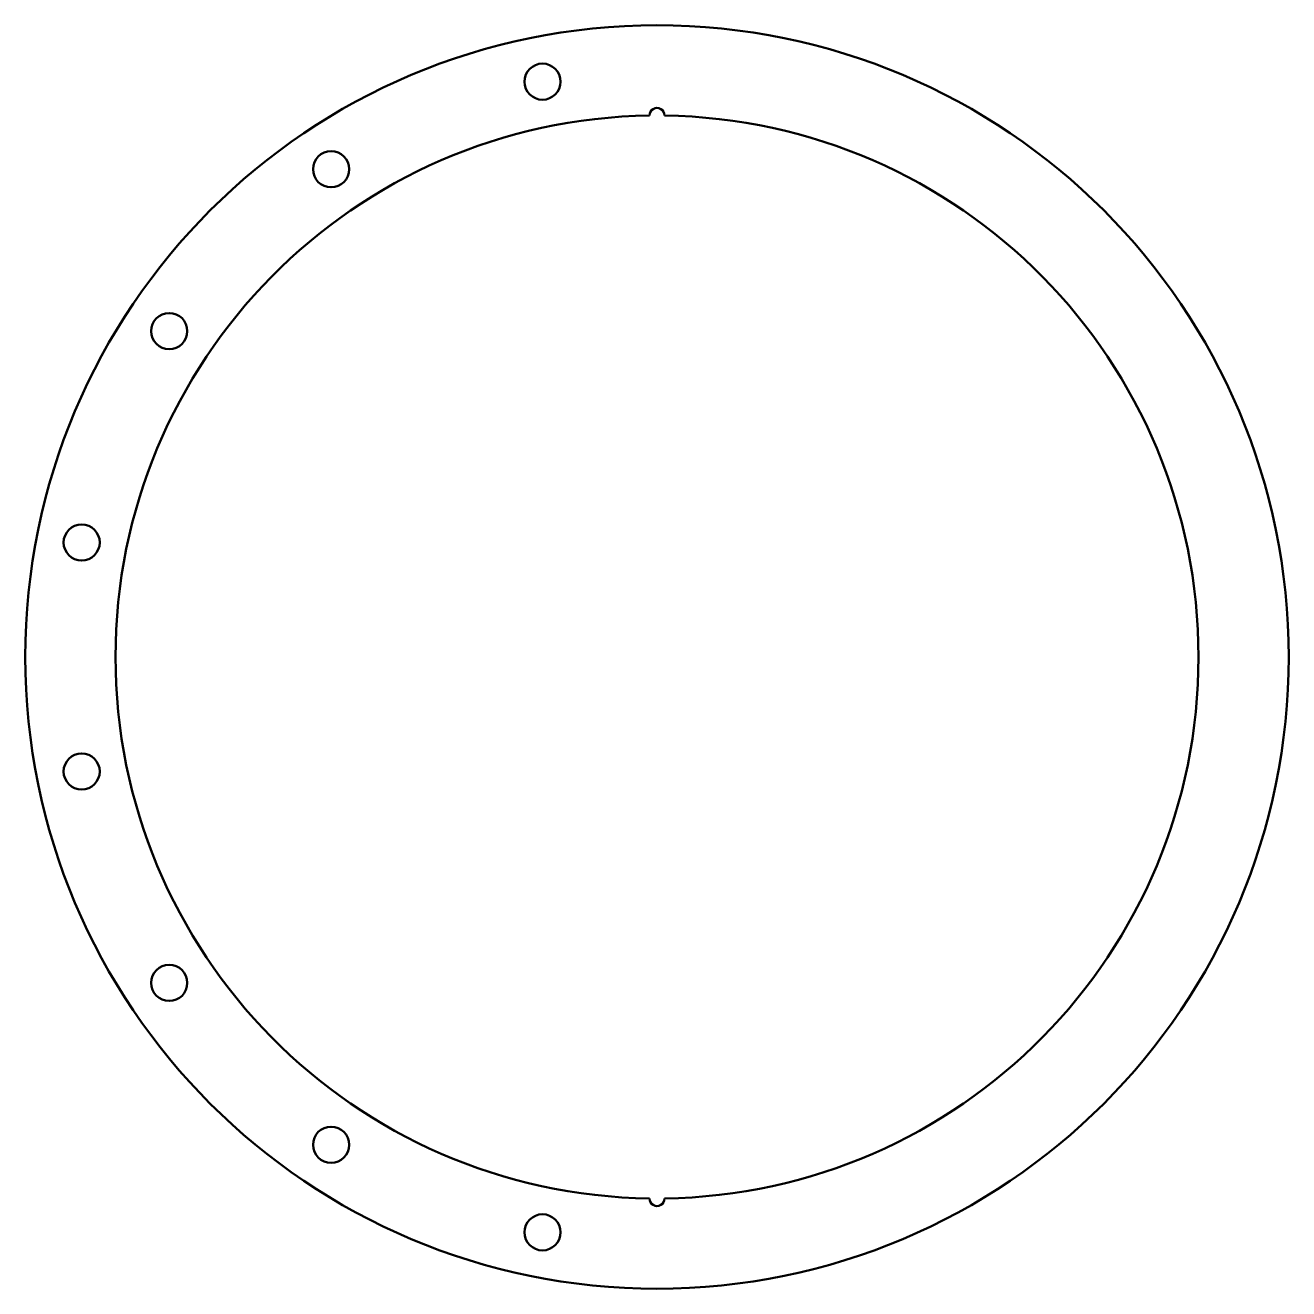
# Model space of a CAD drawing. Header units: millimetres. Extents: x -210 to 210, y 0 to 420.
import ezdxf

# ---------------------------------------------------------------- set-up
doc = ezdxf.new("R2010")
doc.units = ezdxf.units.MM
doc.layers.add('IV_INTERIOR_PROFILES', color=7, linetype='Continuous', lineweight=50)
doc.layers.add('IV_OUTER_PROFILE', color=7, linetype='Continuous', lineweight=50)

msp = doc.modelspace()

# ---------------------------------------------------------------- linework, layer by layer
at = {"layer": 'IV_INTERIOR_PROFILES'}
for centre in [(-38.04, 401.25), (-108.34, 372.14), (-162.14, 318.34), (-191.25, 248.04), (-191.25, 171.96), (-162.14, 101.66), (-108.34, 47.86), (-38.04, 18.75)]:
    msp.add_circle(centre, 6, dxfattribs=at)
for centre, radius, start, end in [((0, 390), 2.5, 359.6021, 180.3979), ((0, 210), 180, 90.7958, 269.2042), ((0, 210), 180, 270.7958, 89.2042), ((0, 30), 2.5, 179.6021, 0.3979)]:
    msp.add_arc(centre, radius, start, end, dxfattribs=at)
at = {"layer": 'IV_OUTER_PROFILE'}
msp.add_circle((0, 210), 210, dxfattribs=at)

doc.saveas('drawing.dxf')
